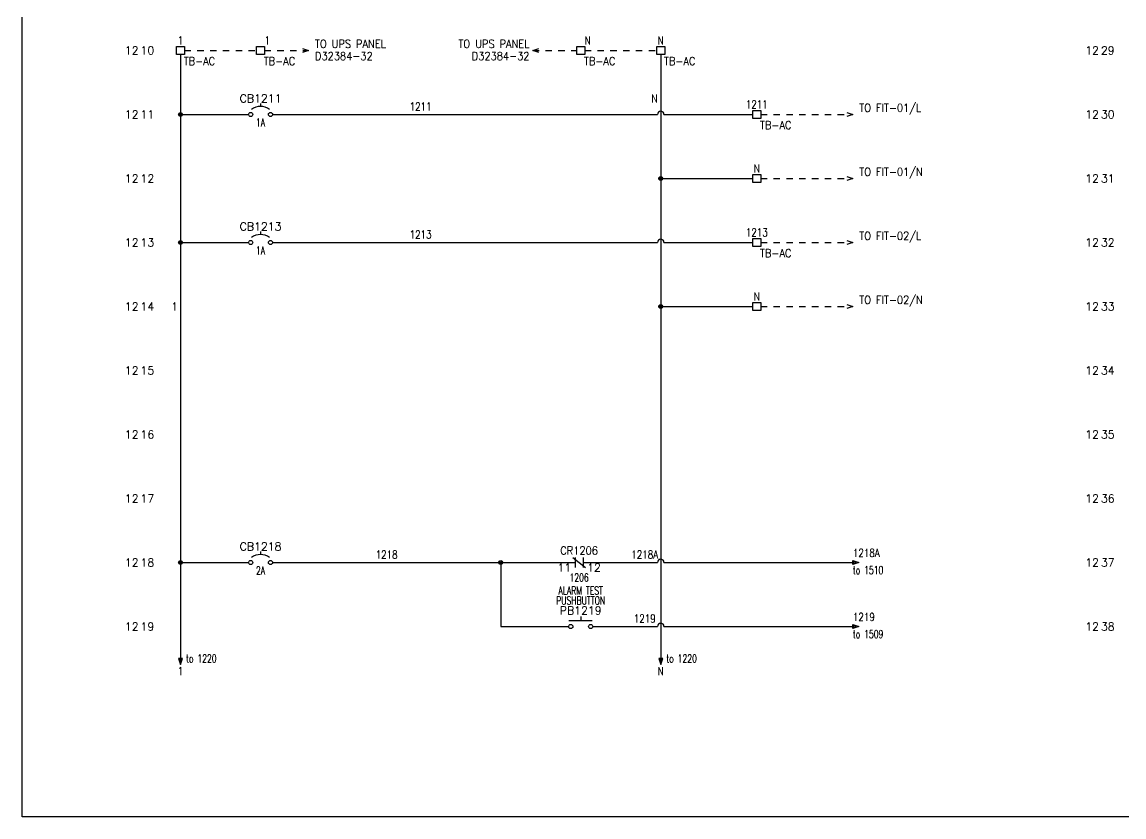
# Model space of a CAD drawing. Header units: inches. Extents: x 0 to 33.9, y 0 to 22.6.
# Drawn here: x 0.02 to 17.23, y 0.02 to 12.44 of the extents above; entities that cross this region are included whole.
import ezdxf
from ezdxf.enums import TextEntityAlignment as Align

# ---------------------------------------------------------------- set-up
doc = ezdxf.new("R2010")
doc.units = ezdxf.units.IN
doc.header["$LTSCALE"] = 0.5
doc.header["$MEASUREMENT"] = 0
doc.linetypes.add('HIDDEN2', pattern=[0.1875, 0.125, -0.0625])
for name, color, linetype in [('DESC', 150, 'Continuous'), ('MISC', 7, 'Continuous'), ('SYMS', 7, 'Continuous'), ('TAGS', 150, 'Continuous'), ('TERMS', 123, 'Continuous'), ('WIREFIXED', 7, 'Continuous'), ('WIRENO', 72, 'Continuous'), ('WIREREF', 52, 'Continuous'), ('WIRES', 7, 'Continuous'), ('XREF', 7, 'Continuous'), ('XREFCHILD', 134, 'Continuous')]:
    doc.layers.add(name, color=color, linetype=linetype)
doc.layers.add('VIEWPORTS', color=10, linetype='Continuous', plot=False)
doc.styles.add('WD', font='romans.shx')

# ---------------------------------------------------------------- blocks, each defined once
blk = doc.blocks.new('HT0W01')
for p, q in [((-0.062, 0.062), (0.062, 0.062)), ((-0.062, -0.062), (-0.062, 0.062)), ((0.062, 0.062), (0.062, -0.062)), ((0.062, -0.062), (-0.062, -0.062))]:
    blk.add_line(p, q)
at = {"style": 'WD'}
for tag, p, width in [('INST', (0.062, 0.42), 0.7), ('LOC', (0.062, 0.25), 0.7), ('DESC1', (0.05, -0.385), 0.8)]:
    blk.add_attdef(tag, p, '', height=0.125, dxfattribs=dict(at, width=width))
at = {"linetype": 'Continuous', "style": 'WD', "width": 0.8, "flags": 8}
blk.add_attdef('WIRENO', text='', height=0.125, dxfattribs=at).set_placement((0, 0.094), align=Align.CENTER)
at = {"style": 'WD', "flags": 1}
for tag, p, height in [('X4TERM01', (-0.062, 0), 0.0125), ('X4TERMDESC01', (-0.055, -0.023), 0.025), ('X2TERMDESC01', (-0.006, 0.029), 0.025), ('STRIPSEQ', (0, 0), 0.00125), ('X2TERM01', (0, 0.062), 0.0125), ('X1TERMDESC01', (0.039, 0.007), 0.025), ('X1TERM01', (0.062, 0), 0.0125), ('LINKTERM', (0, -0.002), 0.00125), ('X8TERM01', (0, -0.062), 0.0125), ('X8TERMDESC01', (0, -0.054), 0.025)]:
    blk.add_attdef(tag, p, '', height=height, dxfattribs=at)
at = {"linetype": 'Continuous', "style": 'WD'}
for tag, p, height, width, flags in [('TAGSTRIP', (0.05, -0.229), 0.125, 0.9, 8), ('CAT', (0.213, -0.406), 0.109, 0.8, 1), ('DESC2', (0.05, -0.541), 0.125, 0.8, 8), ('DESC3', (0.05, -0.698), 0.125, 0.8, 8)]:
    blk.add_attdef(tag, p, '', height=height, dxfattribs=dict(at, width=width, flags=flags))
at = {"linetype": 'Continuous', "style": 'WD', "width": 0.8, "flags": 1}
blk.add_attdef('MFG', text='', height=0.109, dxfattribs=at).set_placement((0.088, -0.406), align=Align.RIGHT)
at = {"style": 'WD', "width": 0.7, "flags": 1}
blk.add_attdef('ASSYCODE', (0.062, -0.281), '', height=0.01, dxfattribs=at)
blk = doc.blocks.new('HT1001')
for p, q in [((-0.062, 0.062), (0.062, 0.062)), ((-0.062, -0.062), (-0.062, 0.062)), ((0.062, 0.062), (0.062, -0.062)), ((0.062, -0.062), (-0.062, -0.062))]:
    blk.add_line(p, q)
at = {"style": 'WD'}
for tag, p, width in [('INST', (0.062, 0.42), 0.7), ('LOC', (0.062, 0.25), 0.7), ('DESC1', (0.05, -0.385), 0.8)]:
    blk.add_attdef(tag, p, '', height=0.125, dxfattribs=dict(at, width=width))
at = {"linetype": 'Continuous', "style": 'WD'}
for tag, p, height, width, flags in [('TERM01', (0.062, 0.094), 0.125, 0.8, 8), ('TAGSTRIP', (0.05, -0.229), 0.125, 0.9, 8), ('CAT', (0.213, -0.406), 0.109, 0.8, 1), ('DESC2', (0.05, -0.541), 0.125, 0.8, 8), ('DESC3', (0.05, -0.698), 0.125, 0.8, 8)]:
    blk.add_attdef(tag, p, '', height=height, dxfattribs=dict(at, width=width, flags=flags))
at = {"style": 'WD', "flags": 1}
for tag, p, height in [('X4TERM01', (-0.062, 0), 0.0125), ('X4TERMDESC01', (-0.055, -0.023), 0.025), ('X2TERMDESC01', (-0.006, 0.029), 0.025), ('STRIPSEQ', (0, 0), 0.00125), ('X2TERM01', (0, 0.062), 0.0125), ('X2PIN01', (0.033, 0.084), 0.0125), ('X1TERMDESC01', (0.039, 0.007), 0.025), ('X1TERM01', (0.062, 0), 0.0125), ('X1PIN01', (0.087, 0.016), 0.0125), ('X4PIN01', (-0.114, -0.038), 0.0125), ('LINKTERM', (0, -0.002), 0.00125), ('X8TERM01', (0, -0.062), 0.0125), ('X8TERMDESC01', (0, -0.054), 0.025), ('X8PIN01', (0.026, -0.096), 0.0125)]:
    blk.add_attdef(tag, p, '', height=height, dxfattribs=at)
at = {"linetype": 'Continuous', "style": 'WD', "width": 0.8, "flags": 1}
blk.add_attdef('MFG', text='', height=0.109, dxfattribs=at).set_placement((0.088, -0.406), align=Align.RIGHT)
at = {"style": 'WD', "width": 0.7, "flags": 1}
blk.add_attdef('ASSYCODE', (0.062, -0.281), '', height=0.01, dxfattribs=at)
blk = doc.blocks.new('HA1X1')
for p, q in [((-0.09375, 0.03125), (0, 0)), ((0, 0), (-0.09375, -0.03125))]:
    blk.add_line(p, q)
at = {"style": 'WD', "flags": 1}
blk.add_attdef('X4TERM01', (0, 0), '', height=0.01, dxfattribs=at)
at = {"style": 'WD', "width": 0.9}
blk.add_attdef('DESC1', (0.1, 0.0406), '', height=0.125, dxfattribs=at)
blk.add_attdef('DESC2', text='', height=0.125, dxfattribs=at).set_placement((0.1, -0.025), align=Align.TOP_LEFT)
blk = doc.blocks.new('HA1X3')
for p, q in [((0, 0), (0.09375, 0.03125)), ((0.09375, -0.03125), (0, 0))]:
    blk.add_line(p, q)
at = {"style": 'WD', "width": 0.9}
blk.add_attdef('DESC1', text='', height=0.125, dxfattribs=at).set_placement((-0.05, 0.0406), align=Align.RIGHT)
at = {"style": 'WD', "flags": 1}
blk.add_attdef('X1TERM01', (0, 0), '', height=0.01, dxfattribs=at)
at = {"style": 'WD', "width": 0.9}
blk.add_attdef('DESC2', text='', height=0.125, dxfattribs=at).set_placement((-0.05, -0.025), align=Align.TOP_RIGHT)
blk = doc.blocks.new('WDDOT')
for radius in [0.03, 0.0187, 0.00929]:
    blk.add_circle((0, 0), radius)
blk = doc.blocks.new('HCB1')
blk.add_line((0, 0.173), (0, 0.126))
for centre in [(-0.155, 0), (0.155, 0)]:
    blk.add_circle(centre, 0.0322)
blk.add_arc((0, -0.109), 0.234, 53.1301, 126.8699)
at = {"style": 'WD', "width": 0.7}
for tag, p in [('INST', (0, 0.826)), ('LOC', (0, 0.656)), ('DESC1', (0, 0.5)), ('DESC2', (0, 0.344)), ('RATING1', (0, -0.188)), ('XREF', (0, -0.344))]:
    blk.add_attdef(tag, text='', height=0.125, dxfattribs=at).set_placement(p, align=Align.CENTER)
at = {"style": 'WD'}
blk.add_attdef('TAG1', text='', height=0.125, dxfattribs=at).set_placement((0, 0.188), align=Align.CENTER)
for tag, p in [('X2LINK', (0, 0.219)), ('X8LINK', (0, 0))]:
    blk.add_attdef(tag, p, '', height=0.01, dxfattribs=at)
for tag, p, height, flags in [('X4TERM01', (-0.188, 0), 0.0125, 1), ('X1TERM02', (0.188, 0), 0.0125, 1), ('FAMILY', (0.205, 0.152), 0.01, 9), ('CONTACT', (0.205, 0.133), 0.01, 9)]:
    blk.add_attdef(tag, p, '', height=height, dxfattribs=dict(at, flags=flags))
at = {"linetype": 'Continuous', "style": 'WD', "flags": 9}
for tag, p in [('ASSYCODE', (0.219, 0.062)), ('MFG', (0.228, 0.089)), ('CAT', (0.23, 0.108))]:
    blk.add_attdef(tag, text='', height=0.01, dxfattribs=at).set_placement(p, align=Align.CENTER)
at = {"linetype": 'Continuous', "style": 'WD', "flags": 8}
blk.add_attdef('TERM01', text='', height=0.125, dxfattribs=at).set_placement((-0.25, -0.031), align=Align.TOP_RIGHT)
blk.add_attdef('TERM02', text='', height=0.125, dxfattribs=at).set_placement((0.25, -0.031), align=Align.TOP_LEFT)
blk = doc.blocks.new('HPB11')
for p, q in [((-0.185, 0.094), (0.18, 0.094)), ((0, 0.156), (0, 0.094))]:
    blk.add_line(p, q)
for centre in [(-0.155, 0), (0.155, 0)]:
    blk.add_circle(centre, 0.0322)
at = {"style": 'WD', "width": 0.7}
for tag, p in [('INST', (0, 0.826)), ('LOC', (0, 0.656)), ('DESC1', (0, 0.5)), ('DESC2', (0, 0.344)), ('XREF', (0, -0.219))]:
    blk.add_attdef(tag, text='', height=0.125, dxfattribs=at).set_placement(p, align=Align.CENTER)
at = {"style": 'WD'}
blk.add_attdef('TAG1', text='', height=0.125, dxfattribs=at).set_placement((0, 0.188), align=Align.CENTER)
for tag, p in [('X2LINK', (0, 0.219)), ('X8LINK', (0, 0))]:
    blk.add_attdef(tag, p, '', height=0.01, dxfattribs=at)
for tag, p, height, flags in [('X4TERM01', (-0.188, 0), 0.0125, 1), ('X1TERM02', (0.188, 0), 0.0125, 1), ('FAMILY', (0.205, 0.152), 0.01, 9), ('CONTACT', (0.205, 0.136), 0.01, 1)]:
    blk.add_attdef(tag, p, '', height=height, dxfattribs=dict(at, flags=flags))
at = {"linetype": 'Continuous', "style": 'WD', "flags": 9}
for tag, p in [('ASSYCODE', (0.23, 0.071)), ('MFG', (0.228, 0.089)), ('CAT', (0.23, 0.108))]:
    blk.add_attdef(tag, text='', height=0.01, dxfattribs=at).set_placement(p, align=Align.CENTER)
at = {"linetype": 'Continuous', "style": 'WD', "flags": 8}
blk.add_attdef('TERM01', text='', height=0.125, dxfattribs=at).set_placement((-0.25, -0.031), align=Align.TOP_RIGHT)
blk.add_attdef('TERM02', text='', height=0.125, dxfattribs=at).set_placement((0.25, -0.031), align=Align.TOP_LEFT)
blk = doc.blocks.new('WD_WNV')
at = {"linetype": 'Continuous', "style": 'WD', "width": 0.8}
blk.add_attdef('WIRENO', text='', height=0.125, dxfattribs=at).set_placement((-0.05, 0), align=Align.MIDDLE_RIGHT)
at = {"style": 'WD', "flags": 1}
for tag, p in [('W01USER', (-0.062, 0.094)), ('W02USER', (-0.062, 0.086)), ('W03USER', (-0.062, 0.078)), ('W04USER', (-0.062, 0.07)), ('W05USER', (-0.062, 0.062)), ('W06USER', (-0.062, 0.055)), ('W07USER', (-0.062, 0.047)), ('W08USER', (-0.062, 0.039)), ('W09USER', (-0.062, 0.031)), ('W10USER', (-0.062, 0.023))]:
    blk.add_attdef(tag, text='', height=0.005, dxfattribs=at).set_placement(p, align=Align.CENTER)
blk = doc.blocks.new('HA1S4')
for points in [[(0, 0), (-0.031, 0), (0, -0.094), (0.031, 0), (0, 0)], [(0.016, -0.011), (-0.016, -0.011), (0, -0.058), (0.016, -0.011)]]:
    blk.add_lwpolyline(points)
at = {"style": 'WD', "width": 0.7}
for tag, p in [('DESC1', (0.088, 0.113)), ('XREF', (0.088, -0.062))]:
    blk.add_attdef(tag, p, '', height=0.125, dxfattribs=at)
at = {"style": 'WD', "flags": 1}
for tag, p in [('X2TERM01', (0, 0)), ('SIGCODE', (0.035, -0.083))]:
    blk.add_attdef(tag, p, '', height=0.01, dxfattribs=at)
at = {"style": 'WD', "width": 0.8, "flags": 8}
blk.add_attdef('WIRENO', text='', height=0.125, dxfattribs=at).set_placement((0, -0.259), align=Align.CENTER)
blk = doc.blocks.new('WD_WNH')
at = {"linetype": 'Continuous', "style": 'WD', "width": 0.8}
blk.add_attdef('WIRENO', text='', height=0.125, dxfattribs=at).set_placement((0, 0.062), align=Align.CENTER)
at = {"style": 'WD', "flags": 1}
for tag, p in [('W01USER', (0, 0.078)), ('W02USER', (0, 0.07)), ('W03USER', (0, 0.062)), ('W04USER', (0, 0.055)), ('W05USER', (0, 0.047)), ('W06USER', (0, 0.039)), ('W07USER', (0, 0.031)), ('W08USER', (0, 0.023)), ('W09USER', (0, 0.016)), ('W10USER', (0, 0.008))]:
    blk.add_attdef(tag, text='', height=0.005, dxfattribs=at).set_placement(p, align=Align.CENTER)
blk = doc.blocks.new('HA1S1')
for points in [[(0, 0), (0, 0.031), (0.094, 0), (0, -0.031), (0, 0)], [(0.011, 0.016), (0.011, -0.016), (0.058, 0), (0.011, 0.016)]]:
    blk.add_lwpolyline(points)
at = {"style": 'WD', "width": 0.8, "flags": 8}
blk.add_attdef('WIRENO', (0, 0.087), '', height=0.125, dxfattribs=at)
at = {"style": 'WD', "flags": 1}
for tag, p in [('SIGCODE', (-0.02, 0.047)), ('X4TERM01', (0, 0))]:
    blk.add_attdef(tag, p, '', height=0.01, dxfattribs=at)
at = {"style": 'WD', "width": 0.7}
for tag, p in [('XREF', (0, -0.181)), ('DESC1', (0, -0.356))]:
    blk.add_attdef(tag, p, '', height=0.125, dxfattribs=at)
blk = doc.blocks.new('HCR22')
at = {"linetype": 'Continuous'}
for p, q in [((-0.1, 0.08), (0.1, -0.08)), ((-0.062, 0.08), (-0.062, -0.08)), ((0.062, 0.08), (0.062, -0.08))]:
    blk.add_line(p, q, dxfattribs=at)
at = {"style": 'WD'}
for tag, width, p in [('INST', 0.7, (0, 0.451)), ('LOC', 0.7, (0, 0.281)), ('TAG2', 0.9, (0, 0.125)), ('DESC1', 0.7, (0, -0.449)), ('XREF', 0.7, (0, -0.297)), ('DESC2', 0.7, (0, -0.597)), ('DESC3', 0.7, (0, -0.744))]:
    blk.add_attdef(tag, text='', height=0.125, dxfattribs=dict(at, width=width)).set_placement(p, align=Align.CENTER)
for tag, p, height, flags in [('X4TERM01', (-0.062, 0), 0.0125, 1), ('X1TERM02', (0.062, 0), 0.0125, 1), ('FAMILY', (0.097, 0.036), 0.01, 9), ('CONTACT', (0.097, 0.02), 0.01, 1)]:
    blk.add_attdef(tag, p, '', height=height, dxfattribs=dict(at, flags=flags))
for tag, p in [('X2LINK', (0, 0.125)), ('X8LINK', (0, -0.125))]:
    blk.add_attdef(tag, p, '', height=0.01, dxfattribs=at)
at = {"linetype": 'Continuous', "style": 'WD', "flags": 8}
blk.add_attdef('TERM01', text='', height=0.125, dxfattribs=at).set_placement((-0.125, -0.016), align=Align.TOP_RIGHT)
blk.add_attdef('TERM02', text='', height=0.125, dxfattribs=at).set_placement((0.125, -0.016), align=Align.TOP_LEFT)

msp = doc.modelspace()

# ---------------------------------------------------------------- linework, layer by layer
at = {"layer": 'VIEWPORTS'}
msp.add_lwpolyline([(0.025, 22.562), (33.888, 22.562), (33.888, 0.025), (0.025, 0.025)], close=True, dxfattribs=at)
at = {"layer": 'WIRES'}
for p, q in [((2.5, 11.938), (2.5, 2.5)), ((10, 11.938), (10, 2.5)), ((2.5, 11), (3.562, 11)), ((3.938, 11), (9.95, 11)), ((10.05, 11), (11.438, 11)), ((10, 10), (11.438, 10)), ((2.5, 9), (3.562, 9)), ((3.938, 9), (9.95, 9)), ((10.05, 9), (11.438, 9)), ((10, 8), (11.438, 8)), ((2.5, 4), (3.562, 4)), ((3.938, 4), (7.5, 4)), ((7.5, 4), (7.5, 3)), ((7.5, 4), (8.662, 4)), ((8.787, 4), (9.95, 4)), ((10.05, 4), (13, 4)), ((7.5, 3), (8.562, 3)), ((8.938, 3), (9.95, 3)), ((10.05, 3), (13, 3))]:
    msp.add_line(p, q, dxfattribs=at)
at = {"layer": 'WIRES', "linetype": 'HIDDEN2'}
for p, q in [((2.562, 12), (3.688, 12)), ((3.812, 12), (4.5, 12)), ((8, 12), (8.688, 12)), ((8.812, 12), (9.938, 12)), ((11.562, 11), (13, 11)), ((11.562, 10), (13, 10)), ((11.562, 9), (13, 9)), ((11.562, 8), (13, 8))]:
    msp.add_line(p, q, dxfattribs=at)
at = {"layer": 'WIRES'}
for centre in [(10, 11), (10, 9), (10, 4), (10, 3)]:
    msp.add_arc(centre, 0.05, 0, 180, dxfattribs=at)

# ---------------------------------------------------------------- block references
at = {"layer": 'SYMS'}
ref = msp.add_blockref('HT0W01', (2.5, 12), dxfattribs=at)
ref.add_attrib('WIRENO', '1', dxfattribs={"layer": 'WIREREF', "linetype": 'Continuous', "height": 0.125, "style": 'WD', "width": 0.8, "flags": 8}).set_placement((2.5, 12.094), align=Align.CENTER)
ref.add_attrib('TAGSTRIP', 'TB-AC', (2.55, 11.771), dxfattribs={"layer": 'TAGS', "linetype": 'Continuous', "height": 0.125, "style": 'WD', "width": 0.9, "flags": 8})
ref = msp.add_blockref('HT1001', (3.75, 12), dxfattribs=at)
ref.add_attrib('TERM01', '1', (3.812, 12.094), dxfattribs={"layer": 'TERMS', "linetype": 'Continuous', "height": 0.125, "style": 'WD', "width": 0.8, "flags": 8})
ref.add_attrib('TAGSTRIP', 'TB-AC', (3.8, 11.771), dxfattribs={"layer": 'TAGS', "linetype": 'Continuous', "height": 0.125, "style": 'WD', "width": 0.9, "flags": 8})
ref = msp.add_blockref('HT1001', (8.75, 12), dxfattribs=at)
ref.add_attrib('TERM01', 'N', (8.812, 12.094), dxfattribs={"layer": 'TERMS', "linetype": 'Continuous', "height": 0.125, "style": 'WD', "width": 0.8, "flags": 8})
ref.add_attrib('TAGSTRIP', 'TB-AC', (8.8, 11.771), dxfattribs={"layer": 'TAGS', "linetype": 'Continuous', "height": 0.125, "style": 'WD', "width": 0.9, "flags": 8})
ref = msp.add_blockref('HT0W01', (10, 12), dxfattribs=at)
ref.add_attrib('WIRENO', 'N', dxfattribs={"layer": 'WIREREF', "linetype": 'Continuous', "height": 0.125, "style": 'WD', "width": 0.8, "flags": 8}).set_placement((10, 12.094), align=Align.CENTER)
ref.add_attrib('TAGSTRIP', 'TB-AC', (10.05, 11.771), dxfattribs={"layer": 'TAGS', "linetype": 'Continuous', "height": 0.125, "style": 'WD', "width": 0.9, "flags": 8})
ref = msp.add_blockref('HA1X1', (4.5, 12), dxfattribs=at)
ref.add_attrib('DESC2', 'D32384-32', dxfattribs={"layer": 'DESC', "height": 0.125, "style": 'WD', "width": 0.9}).set_placement((4.6, 11.975), align=Align.TOP_LEFT)
ref.add_attrib('DESC1', 'TO UPS PANEL', (4.6, 12.041), dxfattribs={"layer": 'DESC', "height": 0.125, "style": 'WD', "width": 0.9})
ref = msp.add_blockref('HA1X3', (8, 12), dxfattribs=at)
ref.add_attrib('DESC1', 'TO UPS PANEL', dxfattribs={"layer": 'DESC', "height": 0.125, "style": 'WD', "width": 0.9}).set_placement((7.95, 12.041), align=Align.RIGHT)
ref.add_attrib('DESC2', 'D32384-32', dxfattribs={"layer": 'DESC', "height": 0.125, "style": 'WD', "width": 0.9}).set_placement((7.95, 11.975), align=Align.TOP_RIGHT)
ref = msp.add_blockref('HCB1', (3.75, 11), dxfattribs=at)
ref.add_attrib('RATING1', '1A', dxfattribs={"layer": 'MISC', "height": 0.125, "style": 'WD', "width": 0.7}).set_placement((3.75, 10.812), align=Align.CENTER)
ref.add_attrib('TAG1', 'CB1211', dxfattribs={"layer": 'TAGS', "height": 0.125, "style": 'WD'}).set_placement((3.75, 11.188), align=Align.CENTER)
ref = msp.add_blockref('HT0W01', (11.5, 11), dxfattribs=at)
ref.add_attrib('WIRENO', '1211', dxfattribs={"layer": 'WIREREF', "linetype": 'Continuous', "height": 0.125, "style": 'WD', "width": 0.8, "flags": 8}).set_placement((11.5, 11.094), align=Align.CENTER)
ref.add_attrib('TAGSTRIP', 'TB-AC', (11.55, 10.771), dxfattribs={"layer": 'TAGS', "linetype": 'Continuous', "height": 0.125, "style": 'WD', "width": 0.9, "flags": 8})
ref = msp.add_blockref('HA1X1', (13, 11), dxfattribs=at)
ref.add_attrib('DESC1', 'TO FIT-01/L', (13.1, 11.041), dxfattribs={"layer": 'DESC', "height": 0.125, "style": 'WD', "width": 0.9})
for p in [(2.5, 11), (10, 10), (2.5, 9), (10, 8), (2.5, 4), (7.5, 4)]:
    msp.add_blockref('WDDOT', p, dxfattribs=at)
ref = msp.add_blockref('HT0W01', (11.5, 10), dxfattribs=at)
ref.add_attrib('WIRENO', 'N', dxfattribs={"layer": 'WIREREF', "linetype": 'Continuous', "height": 0.125, "style": 'WD', "width": 0.8, "flags": 8}).set_placement((11.5, 10.094), align=Align.CENTER)
ref = msp.add_blockref('HA1X1', (13, 10), dxfattribs=at)
ref.add_attrib('DESC1', 'TO FIT-01/N', (13.1, 10.041), dxfattribs={"layer": 'DESC', "height": 0.125, "style": 'WD', "width": 0.9})
ref = msp.add_blockref('HCB1', (3.75, 9), dxfattribs=at)
ref.add_attrib('RATING1', '1A', dxfattribs={"layer": 'MISC', "height": 0.125, "style": 'WD', "width": 0.7}).set_placement((3.75, 8.812), align=Align.CENTER)
ref.add_attrib('TAG1', 'CB1213', dxfattribs={"layer": 'TAGS', "height": 0.125, "style": 'WD'}).set_placement((3.75, 9.187), align=Align.CENTER)
ref = msp.add_blockref('HT0W01', (11.5, 9), dxfattribs=at)
ref.add_attrib('WIRENO', '1213', dxfattribs={"layer": 'WIREREF', "linetype": 'Continuous', "height": 0.125, "style": 'WD', "width": 0.8, "flags": 8}).set_placement((11.5, 9.094), align=Align.CENTER)
ref.add_attrib('TAGSTRIP', 'TB-AC', (11.55, 8.771), dxfattribs={"layer": 'TAGS', "linetype": 'Continuous', "height": 0.125, "style": 'WD', "width": 0.9, "flags": 8})
ref = msp.add_blockref('HA1X1', (13, 9), dxfattribs=at)
ref.add_attrib('DESC1', 'TO FIT-02/L', (13.1, 9.041), dxfattribs={"layer": 'DESC', "height": 0.125, "style": 'WD', "width": 0.9})
ref = msp.add_blockref('HT0W01', (11.5, 8), dxfattribs=at)
ref.add_attrib('WIRENO', 'N', dxfattribs={"layer": 'WIREREF', "linetype": 'Continuous', "height": 0.125, "style": 'WD', "width": 0.8, "flags": 8}).set_placement((11.5, 8.094), align=Align.CENTER)
ref = msp.add_blockref('HA1X1', (13, 8), dxfattribs=at)
ref.add_attrib('DESC1', 'TO FIT-02/N', (13.1, 8.041), dxfattribs={"layer": 'DESC', "height": 0.125, "style": 'WD', "width": 0.9})
ref = msp.add_blockref('HCB1', (3.75, 4), dxfattribs=at)
ref.add_attrib('RATING1', '2A', dxfattribs={"layer": 'MISC', "height": 0.125, "style": 'WD', "width": 0.7}).set_placement((3.75, 3.812), align=Align.CENTER)
ref.add_attrib('TAG1', 'CB1218', dxfattribs={"layer": 'TAGS', "height": 0.125, "style": 'WD'}).set_placement((3.75, 4.188), align=Align.CENTER)
ref = msp.add_blockref('HCR22', (8.725, 4), dxfattribs=at)
ref.add_attrib('XREF', '1206', dxfattribs={"layer": 'XREFCHILD', "height": 0.125, "style": 'WD', "width": 0.7}).set_placement((8.725, 3.703), align=Align.CENTER)
ref.add_attrib('TERM02', '12', dxfattribs={"layer": 'TERMS', "linetype": 'Continuous', "height": 0.125, "style": 'WD', "flags": 8}).set_placement((8.85, 3.984), align=Align.TOP_LEFT)
ref.add_attrib('TERM01', '11', dxfattribs={"layer": 'TERMS', "linetype": 'Continuous', "height": 0.125, "style": 'WD', "flags": 8}).set_placement((8.6, 3.984), align=Align.TOP_RIGHT)
ref.add_attrib('TAG2', 'CR1206', dxfattribs={"layer": 'TAGS', "height": 0.125, "style": 'WD', "width": 0.9}).set_placement((8.725, 4.125), align=Align.CENTER)
ref = msp.add_blockref('HA1S1', (13, 4), dxfattribs=at)
ref.add_attrib('WIRENO', '1218A', (13, 4.088), dxfattribs={"layer": 'WIREREF', "height": 0.125, "style": 'WD', "width": 0.8, "flags": 8})
ref.add_attrib('XREF', 'to 1510', (13, 3.819), dxfattribs={"layer": 'XREF', "height": 0.125, "style": 'WD', "width": 0.7})
ref = msp.add_blockref('HPB11', (8.75, 3), dxfattribs=at)
ref.add_attrib('DESC2', 'PUSHBUTTON', dxfattribs={"layer": 'DESC', "height": 0.125, "style": 'WD', "width": 0.7}).set_placement((8.75, 3.344), align=Align.CENTER)
ref.add_attrib('DESC1', 'ALARM TEST', dxfattribs={"layer": 'DESC', "height": 0.125, "style": 'WD', "width": 0.7}).set_placement((8.75, 3.5), align=Align.CENTER)
ref.add_attrib('TAG1', 'PB1219', dxfattribs={"layer": 'TAGS', "height": 0.125, "style": 'WD'}).set_placement((8.75, 3.188), align=Align.CENTER)
ref = msp.add_blockref('HA1S1', (13, 3), dxfattribs=at)
ref.add_attrib('WIRENO', '1219', (13, 3.087), dxfattribs={"layer": 'WIREREF', "height": 0.125, "style": 'WD', "width": 0.8, "flags": 8})
ref.add_attrib('XREF', 'to 1509', (13, 2.819), dxfattribs={"layer": 'XREF', "height": 0.125, "style": 'WD', "width": 0.7})
ref = msp.add_blockref('HA1S4', (2.5, 2.5), dxfattribs=at)
ref.add_attrib('WIRENO', '1', dxfattribs={"layer": 'WIREREF', "height": 0.125, "style": 'WD', "width": 0.8, "flags": 8}).set_placement((2.5, 2.241), align=Align.CENTER)
ref.add_attrib('XREF', 'to 1220', (2.587, 2.438), dxfattribs={"layer": 'XREF', "height": 0.125, "style": 'WD', "width": 0.7})
ref = msp.add_blockref('HA1S4', (10, 2.5), dxfattribs=at)
ref.add_attrib('WIRENO', 'N', dxfattribs={"layer": 'WIREREF', "height": 0.125, "style": 'WD', "width": 0.8, "flags": 8}).set_placement((10, 2.241), align=Align.CENTER)
ref.add_attrib('XREF', 'to 1220', (10.088, 2.438), dxfattribs={"layer": 'XREF', "height": 0.125, "style": 'WD', "width": 0.7})
at = {"layer": 'WIREFIXED'}
ref = msp.add_blockref('WD_WNV', (10, 11.25), dxfattribs=at)
ref.add_attrib('WIRENOF', 'N', dxfattribs={"linetype": 'Continuous', "height": 0.125, "style": 'WD', "width": 0.8}).set_placement((9.95, 11.25), align=Align.MIDDLE_RIGHT)
ref = msp.add_blockref('WD_WNV', (2.5, 8), dxfattribs=at)
ref.add_attrib('WIRENOF', '1', dxfattribs={"linetype": 'Continuous', "height": 0.125, "style": 'WD', "width": 0.8}).set_placement((2.45, 8), align=Align.MIDDLE_RIGHT)
at = {"layer": 'WIRENO'}
ref = msp.add_blockref('WD_WNH', (6.25, 11), dxfattribs=at)
ref.add_attrib('WIRENO', '1211', dxfattribs={"linetype": 'Continuous', "height": 0.125, "style": 'WD', "width": 0.8}).set_placement((6.25, 11.062), align=Align.CENTER)
ref = msp.add_blockref('WD_WNH', (6.25, 9), dxfattribs=at)
ref.add_attrib('WIRENO', '1213', dxfattribs={"linetype": 'Continuous', "height": 0.125, "style": 'WD', "width": 0.8}).set_placement((6.25, 9.062), align=Align.CENTER)
ref = msp.add_blockref('WD_WNH', (5.719, 4), dxfattribs=at)
ref.add_attrib('WIRENO', '1218', dxfattribs={"linetype": 'Continuous', "height": 0.125, "style": 'WD', "width": 0.8}).set_placement((5.719, 4.062), align=Align.CENTER)
ref = msp.add_blockref('WD_WNH', (9.75, 4), dxfattribs=at)
ref.add_attrib('WIRENO', '1218A', dxfattribs={"linetype": 'Continuous', "height": 0.125, "style": 'WD', "width": 0.8}).set_placement((9.75, 4.062), align=Align.CENTER)
ref = msp.add_blockref('WD_WNH', (9.75, 3), dxfattribs=at)
ref.add_attrib('WIRENO', '1219', dxfattribs={"linetype": 'Continuous', "height": 0.125, "style": 'WD', "width": 0.8}).set_placement((9.75, 3.062), align=Align.CENTER)

# ---------------------------------------------------------------- texts
at = {"style": 'WD'}
for p in [(1.844, 12), (16.844, 12), (1.844, 11), (16.844, 11), (1.844, 10), (16.844, 10), (1.844, 9), (16.844, 9), (1.844, 8), (16.844, 8), (1.844, 7), (16.844, 7), (1.844, 6), (16.844, 6), (1.844, 5), (16.844, 5), (1.844, 4), (16.844, 4), (1.844, 3), (16.844, 3)]:
    msp.add_text('12', height=0.125, dxfattribs=at).set_placement(p, align=Align.MIDDLE_RIGHT)
for s, p in [('10', (1.875, 12)), ('29', (16.875, 12)), ('11', (1.875, 11)), ('30', (16.875, 11)), ('12', (1.875, 10)), ('31', (16.875, 10)), ('13', (1.875, 9)), ('32', (16.875, 9)), ('14', (1.875, 8)), ('33', (16.875, 8)), ('15', (1.875, 7)), ('34', (16.875, 7)), ('16', (1.875, 6)), ('35', (16.875, 6)), ('17', (1.875, 5)), ('36', (16.875, 5)), ('18', (1.875, 4)), ('37', (16.875, 4)), ('19', (1.875, 3)), ('38', (16.875, 3))]:
    msp.add_text(s, height=0.125, dxfattribs=at).set_placement(p, align=Align.MIDDLE_LEFT)

doc.saveas('drawing.dxf')
